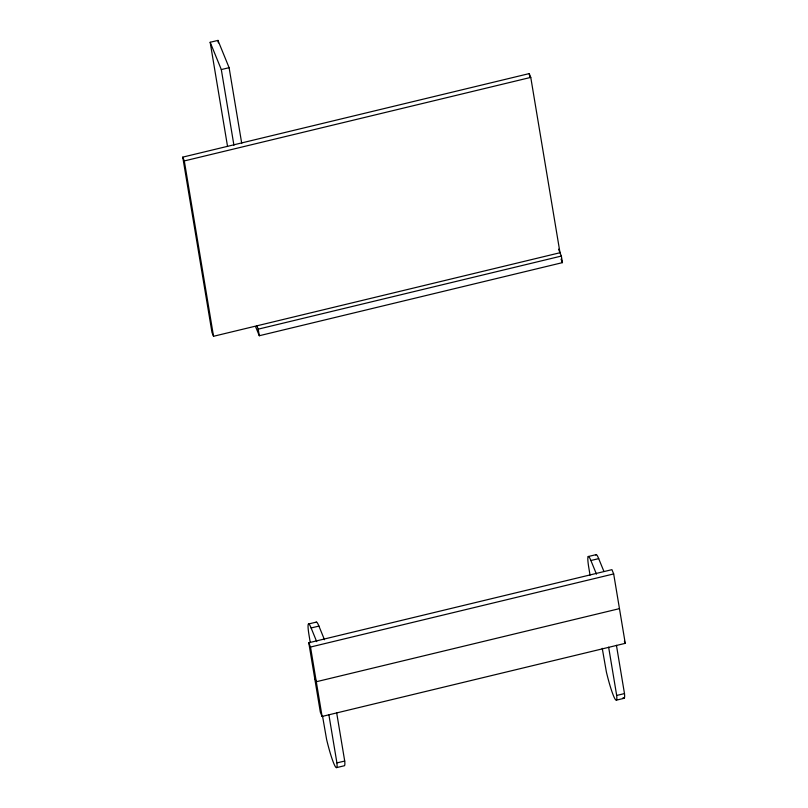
<?xml version="1.0" encoding="UTF-8"?>
<svg xmlns="http://www.w3.org/2000/svg" width="808" height="808" viewBox="0 0 808 808"><rect width="100%" height="100%" fill="white"/><g stroke="black" fill="none" stroke-linecap="round" stroke-linejoin="round"><path stroke-width="1.21" d="M227.553 146.49L210.171 42.279L217.968 40.4L229.108 67.69L241.723 143.359M210.171 42.279L221.311 69.569L229.108 67.69M182.749 157.136L529.22 73.599L530.765 77.396L560.005 252.732L213.534 336.279L211.989 332.482L182.749 157.136L184.305 160.933L213.534 336.279M184.305 160.933L530.765 77.396M256.803 325.715L258.207 329.159L561.358 256.055L562.459 262.63L259.297 335.734L255.55 326.553M308.464 623.998L316.261 622.12M588.234 556.54L596.031 554.662M310.262 642.592L309.03 635.149A25.755 2.687 76.4 0 1 311.12 627.967L318.918 626.089L324.483 639.734M590.042 575.134L588.8 567.691A25.755 2.687 76.4 0 1 590.89 560.51L598.688 558.631L603.798 571.135M308.777 642.764L611.929 569.66L613.676 573.933L625.251 643.34L322.089 716.444L320.342 712.171L308.777 642.764L310.514 647.036L322.089 716.444M310.514 647.036L613.676 573.933M619.463 608.636L316.302 681.74L314.554 677.468M322.473 715.777L326.624 739.522A28.583 2.98 76.4 0 0 337.087 765.156L336.916 762.914L344.713 761.035L336.663 712.767M602.243 648.319L606.404 672.064A28.583 2.98 76.4 0 0 616.857 697.698L616.686 695.456L624.483 693.577L616.433 645.299M336.684 767.6L344.481 765.721A28.583 2.98 76.4 0 0 344.885 763.277L344.713 761.035M616.454 700.142L624.251 698.264M558.55 249.177L561.358 256.055M561.055 259.186L562.459 262.63M624.372 641.209L625.251 643.34M590.89 560.51L596.466 574.155M311.12 627.967L316.685 641.613M529.22 73.599L529.846 77.326M608.636 647.188L616.686 695.456M217.968 40.4L218.382 42.885M221.311 69.569L233.926 145.238M328.866 714.646L336.916 762.914M258.207 329.159L259.297 335.734M624.483 693.577L624.655 695.819A28.583 2.98 76.4 0 1 623.069 697.597M316.009 622.574A25.755 2.687 76.4 0 1 318.918 626.089M595.789 555.106A25.755 2.687 76.4 0 1 598.688 558.631"/></g></svg>
